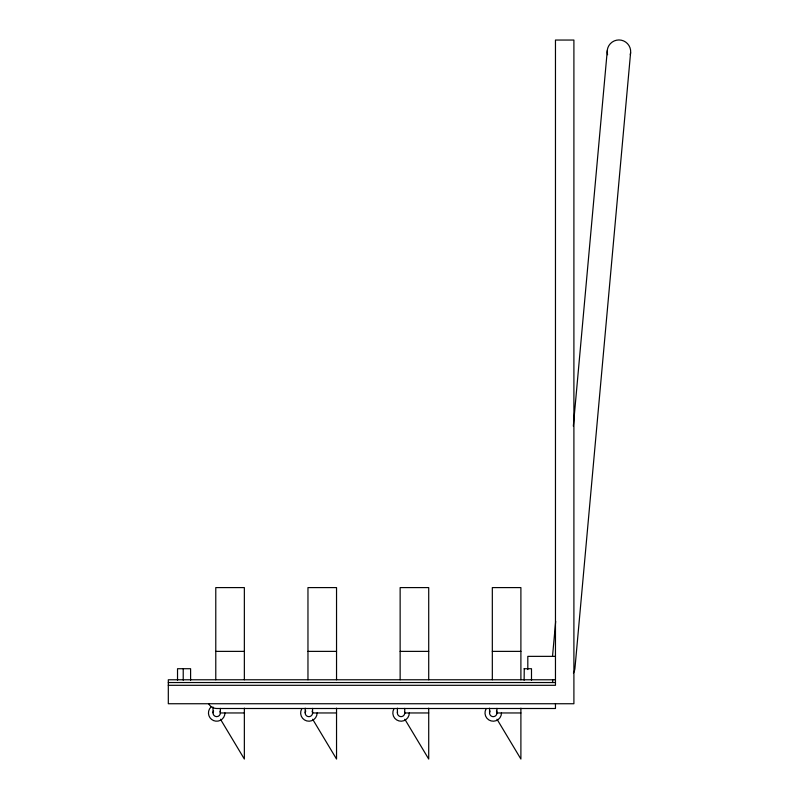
<?xml version="1.0" encoding="UTF-8"?>
<svg xmlns="http://www.w3.org/2000/svg" width="799" height="799" viewBox="0 0 799 799"><rect width="100%" height="100%" fill="white"/><g stroke="black" fill="none" stroke-linecap="round" stroke-linejoin="round"><path stroke-width="1.2" d="M552.538 656.149L555.685 621.332M573.332 426.137L607.28 50.647M630.601 52.754L574.96 668.204A11.705 11.705 0 0 1 573.422 673.028M215.78 651.375L244.354 651.375M307.965 651.375L336.539 651.375M400.139 651.375L428.713 651.375M492.324 651.375L520.898 651.375M555.215 656.359L527.809 656.359L527.809 669.542M524.124 668.713L531.495 668.713L531.495 680.239M555.465 679.779L168.309 679.779L168.309 703.739L573.902 703.739L573.902 40.05L555.465 40.05L555.465 685.302L168.309 685.302M168.309 682.536L555.465 682.536M220.394 712.958L244.354 712.958M312.569 712.958L336.539 712.958M404.753 712.958L428.713 712.958M496.928 712.958L520.898 712.958M497.018 719.25L520.898 759.05L520.898 708.154M404.833 719.25L428.713 759.05L428.713 708.154M312.659 719.25L336.539 759.05L336.539 708.154M220.474 719.25L244.354 759.05L244.354 708.154M555.465 703.579L555.465 708.503L216.699 708.503A9.218 9.218 0 0 1 208.719 703.889M552.698 679.779L552.698 682.536M524.254 668.713L524.124 680.239M520.898 679.779L520.898 587.595L492.324 587.595L492.324 679.779M496.928 708.383L496.928 713.108M489.557 708.174L489.557 712.808M428.713 679.779L428.713 587.595L400.139 587.595L400.139 679.779M404.743 708.383L404.743 713.108M397.383 708.174L397.383 712.808M336.539 679.779L336.539 587.595L307.965 587.595L307.965 679.779M312.569 708.383L312.569 713.108M305.198 708.174L305.198 712.808M244.354 679.779L244.354 587.595L215.78 587.595L215.78 679.779M220.384 708.383L220.384 713.108M213.013 707.015L213.023 712.808M190.601 680.239L190.601 668.713L177.528 668.713L177.528 680.239M183.221 668.713L183.221 680.239M607.58 54.751A11.755 11.755 0 0 1 618.935 39.95A11.755 11.755 0 0 1 630.291 54.751M219.965 711.25A3.685 3.685 0 0 1 216.559 716.643A3.685 3.685 0 0 1 213.583 710.99M224.948 712.958A8.25 8.25 0 0 1 213.553 720.578A8.25 8.25 0 0 1 210.876 707.125M496.439 711.12A3.685 3.685 0 0 1 495.58 715.814A3.685 3.685 0 0 1 490.796 715.724A3.685 3.685 0 0 1 490.127 710.99M501.492 712.958A8.25 8.25 0 0 1 491.105 720.928A8.25 8.25 0 0 1 486.102 708.833M317.123 712.958A8.25 8.25 0 0 1 306.746 720.928A8.25 8.25 0 0 1 301.742 708.833M404.664 712.149A3.685 3.685 0 0 1 400.918 716.643A3.685 3.685 0 0 1 397.542 711.859M409.308 712.958A8.25 8.25 0 0 1 398.931 720.928A8.25 8.25 0 0 1 393.927 708.833M312.079 711.12A3.685 3.685 0 0 1 311.211 715.814A3.685 3.685 0 0 1 306.436 715.724A3.685 3.685 0 0 1 305.767 710.99"/></g></svg>
